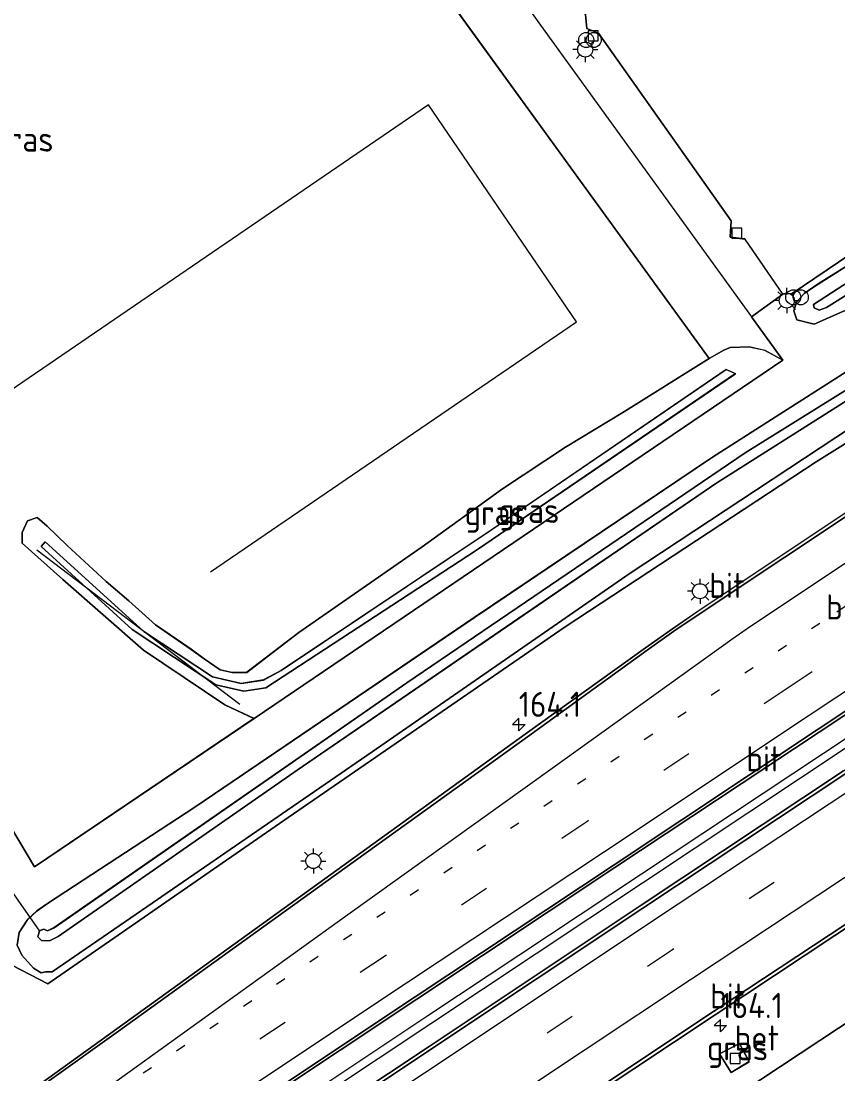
# Model space of a CAD drawing. Extents: x 253736 to 255979, y 477184 to 479215.
# Drawn here: x 254953.8 to 255035.2, y 478113.7 to 478218.6 of the extents above; entities that cross this region are included whole.
import ezdxf
from ezdxf.enums import TextEntityAlignment as Align

# ---------------------------------------------------------------- set-up
doc = ezdxf.new("R2010")
doc.units = 0
doc.linetypes.add('13strp', pattern=[4, 1, -3])
doc.linetypes.add('39strp', pattern=[12, 3, -9])
for name, color, linetype, lineweight in [('af-bs-rasterhekwerk', 8, 'hekwerk', 18), ('as-bs-kilometr', 8, 'Continuous', 18), ('bp-b5-bomenstruiken', 8, 'Continuous', 18), ('bp-b5-grasland', 8, 'Continuous', 18), ('bp-bs-bomenrij', 8, 'laanbep', 18), ('gr-bs-geleiderail', 8, 'geleiderail', 18), ('gw-bs-insteekwatergang', 8, 'Continuous', 18), ('gw-bs-kruinlijn', 8, 'Continuous', 18), ('gw-bs-teenlijn', 8, 'Continuous', 18), ('mk-bs-13streep 0.45', 8, '13strp', 18), ('mk-bs-39streep 0.15', 8, '39strp', 18), ('mk-bs-streep 0.15', 8, 'Continuous', 18), ('og-b5-water', 8, 'Continuous', 18), ('og-bs-hoogtelijn', 8, 'Continuous', 18), ('og-bs-inrichtingselement', 8, 'Continuous', 18), ('og-bs-terreinafscheiding', 8, 'Continuous', 18), ('vh-b5-verh_soort', 8, 'Continuous', 18), ('wh-bs-duiker', 8, 'duiker', 18), ('wh-bs-kolk', 8, 'Continuous', 18), ('wh-bs-waterlijn', 8, 'Continuous', 18), ('wm-bs-lichtmast', 8, 'Continuous', 18)]:
    doc.layers.add(name, color=color, linetype=linetype, lineweight=lineweight)
doc.styles.add('rtw_iso', font='isocp.shx')
doc.linetypes.add('duiker', pattern='A,0,-2,[15,RTW.shx,S=1,R=0,X=0,Y=0],-2', length=4)
doc.linetypes.add('geleiderail', pattern='A,2,-1,[175,RTW.shx,S=0.5,R=0,X=0,Y=0],-1', length=4)
doc.linetypes.add('hekwerk', pattern='A,7,-1.5,[1,RTW.shx,S=0.75,R=0,X=0,Y=0],-1.5', length=10)
doc.linetypes.add('laanbep', pattern='A,20,-1,[4,RTW.shx,S=0.75,R=0,X=0,Y=0],-1', length=22)

# ---------------------------------------------------------------- blocks, each defined once
blk = doc.blocks.new('kolk')
blk.add_lwpolyline([(-0.5, -0.5), (0.5, -0.5), (0.5, 0.5), (-0.5, 0.5)], close=True)
blk = doc.blocks.new('RW1 Buren totaal_ACAD_1_FMEBLOCK100')
at = {"layer": 'bp-b5-grasland'}
for points in [[(-36.8, -28.38, 24.47), (-50.16, -35.78, 24.44), (-55.5, -38.8, 24.42), (-56.92, -38.78, 24.41), (-57.83, -38.15, 24.35), (-58.58, -36.79, 24.24), (-58.42, -35.26, 24.19), (-57.69, -33.9, 24.12), (-46.08, -25.9, 24.2), (-34.17, -18.29, 24.15), (-23.5, -11.05, 24.2), (-17.64, -7.27, 24.28), (-16.54, -6.83, 24.28), (-14.12, -6.93, 24.22), (-6.57, -1.96, 24.23), (-4.51, 1.23, 24.23), (7.27, 9.01, 24.14), (24.16, 20.18, 24.09), (35.28, 27.55, 24.16), (47.45, 36.13, 24.31), (53.14, 38.8, 24.18), (56.86, 37.99, 24.27), (58.58, 34.96, 24.38), (58.02, 30.16, 24.36), (56.64, 25.84, 24.45), (53.75, 21.79, 24.43), (49.54, 19.06, 24.45), (37.29, 12.35, 24.42), (26.78, 6.3, 24.49), (19.42, 2.79, 24.48), (6.36, -4.23, 24.5), (-8.06, -12.33, 24.47), (-22.68, -20.45, 24.48)], [(13.42, 1.8, 23.81), (13.24, 2.14, 23.61), (24.53, 8.29, 23.59), (44.5, 18.92, 23.61), (50.68, 23.2, 23.59), (53.65, 26.76, 23.65), (55.38, 25.89, 24.21), (56.15, 27.43, 24.2), (54.32, 28.4, 23.61), (55.79, 32.01, 23.53), (56.11, 35.14, 23.5), (55.4, 36.17, 23.49), (53.16, 36.47, 23.52), (50.15, 35.4, 23.5), (42.86, 30.4, 23.46), (31.38, 22.88, 23.55), (11.49, 9.38, 23.53), (9.94, 8.35, 23.54), (9.73, 8.76, 23.76), (6.85, 7.14, 23.7), (7.19, 6.52, 23.55), (-2.69, -0.04, 23.59), (-4.2, -1.79, 23.6), (-5.49, -3.7, 23.57), (-9.36, -6.18, 23.62), (-13.01, -8.48, 23.55), (-15.02, -8.89, 23.56), (-17.55, -9.58, 23.55), (-30.61, -18.23, 23.58), (-42.73, -25.63, 23.61), (-42.85, -25.41, 23.83), (-45.5, -26.86, 23.77), (-45.31, -27.2, 23.61), (-45.43, -27.27, 23.61), (-56.71, -34.87, 23.63), (-57.11, -35.52, 23.67), (-56.54, -36.64, 23.7), (-55.39, -36.61, 23.69), (-43.76, -30.04, 23.67), (-43.63, -30.27, 23.77), (-41.01, -28.84, 23.84), (-41.16, -28.57, 23.67), (-38.96, -27.33, 23.66), (-20.48, -16.69, 23.65), (-0.1, -5.13, 23.65), (10.42, 0.61, 23.62), (10.64, 0.2, 23.76)]]:
    blk.add_polyline3d(points, close=True, dxfattribs=at)
blk = doc.blocks.new('dtbattr-r')
at = {"style": 'rtw_iso'}
blk.add_attdef('TAG', text='', height=2.5, dxfattribs=at).set_placement((0, 0), align=Align.MIDDLE_CENTER)
blk = doc.blocks.new('RW1 Buren totaal_ACAD_1_FMEBLOCK113')
at = {"layer": 'bp-b5-grasland'}
for points in [[(37.91, 17.18, 23.73), (-14.8, -18.51, 23.64), (-17.72, -17.15, 23.62), (-25.8, -11.69, 23.55), (-33.86, -4.67, 23.55), (-37.9, -1.05, 23.52), (-37.91, 0.02, 23.52), (-37.39, 1.17, 23.53), (-36.41, 1.5, 23.48), (-35.41, 0.64, 23.45), (-33.43, -1.27, 23.45), (-29.55, -4.86, 23.4), (-27.29, -6.79, 23.4), (-24.62, -9.19, 23.37), (-21.07, -11.62, 23.37), (-19.76, -12.55, 23.34), (-18.18, -13.65, 23.27), (-16.96, -13.93, 23.27), (-15.5, -13.91, 23.25), (-10.34, -9.95, 23), (1.96, -1.4, 22.97), (9.98, 4.36, 22.93), (16.24, 8.51, 23), (21.96, 11.98, 23.22), (30.57, 17.36, 23.49), (32.03, 18.19, 23.54), (32.64, 18.45, 23.69), (34.55, 18.51, 23.67), (36.11, 18.17, 23.59)], [(33.19, 15.84, 24.5), (32.26, 16.24, 24.48), (8.82, 0.26, 24.52), (-12.1, -13.72, 24.42), (-13.86, -14.67, 24.39), (-16.07, -15.01, 24.35), (-18.95, -14.35, 24.28), (-25.78, -9.83, 24.26), (-35.61, -0.9, 24.29), (-36.03, -1.39, 24.29), (-26.95, -9.63, 24.36), (-18.6, -15.16, 24.44), (-15.8, -15.79, 24.47), (-13.61, -15.45, 24.49), (7.38, -1.75, 24.5)]]:
    blk.add_polyline3d(points, close=True, dxfattribs=at)
blk = doc.blocks.new('RW1 Buren totaal_ACAD_1_FMEBLOCK121')
at = {"layer": 'bp-b5-grasland'}
for points in [[(17.04, 4.13, 24.23), (-4.31, -10.01, 24.21)], [(-23.48, -13.29, 24.37), (0.84, 2.87, 24.41), (15.7, 12.73, 24.4)]]:
    blk.add_polyline3d(points, dxfattribs=at)
blk.add_polyline3d([(1.27, -1.04, 24.03), (2.43, -2.9, 24.04), (4.2, -1.81, 24.04), (3.25, 0.01, 24.01)], close=True, dxfattribs=at)
blk = doc.blocks.new('RW1 Buren totaal_ACAD_1_FMEBLOCK143')
at = {"layer": 'bp-b5-grasland'}
for points in [[(47.02, 30.87, 24.29), (47.33, 30.7, 24.21), (47.59, 29.9, 24.15), (47.1, 28.63, 24.11), (41.45, 23.89, 24.06), (8.52, 2.24, 24.17), (-11.05, -11.03, 23.58), (-28.23, -22.09, 23.51), (-35.49, -27.02, 23.55), (-41.27, -29.38, 23.68), (-45.55, -31.28, 23.71), (-47.29, -30.84, 23.81), (-47.59, -29.95, 23.86), (-47.32, -29.08, 23.88), (-46.55, -28.22, 23.92), (-45.16, -27.28, 23.95), (-42.31, -25.51, 23.95), (-39.74, -24.02, 24.09), (-13.73, -6.71, 24.08), (11.13, 9.6, 24.12), (37.27, 26.6, 24.37), (41.24, 29.61, 24.38), (44.25, 31.28, 24.38)], [(-45.6, -29.31, 24.85), (-45.54, -29.66, 24.81), (-45.06, -29.87, 24.8), (-44.32, -29.61, 24.83), (-29.38, -20.25, 25.02), (9.39, 4.99, 25.21), (43.03, 26.94, 25.3), (44.38, 28, 25.39), (44.62, 28.95, 25.38), (44.19, 29.19, 25.39), (10.96, 7.26, 25.17), (-19.67, -12.51, 25.13)]]:
    blk.add_polyline3d(points, close=True, dxfattribs=at)
blk = doc.blocks.new('RW1 Buren totaal_ACAD_1_FMEBLOCK153')
at = {"layer": 'bp-b5-grasland'}
blk.add_polyline3d([(-19.68, -17.61, 24.76), (-39.85, -30.99, 24.74), (-60.97, -45.07, 24.71), (-81.34, -58.58, 24.69), (-101.17, -71.82, 24.67), (-122.66, -86.05, 24.65), (-143.34, -99.78, 24.63), (-163.6, -113.26, 24.57), (-166.26, -115.03, 24.57), (-167.15, -113.48, 25.23), (-167.59, -112.88, 25.25), (-168.87, -111.21, 24.54), (-167.2, -110.1, 24.55), (-142.91, -94, 24.6), (-120.5, -79.05, 24.6), (-103.95, -68.13, 24.63), (-85.24, -55.65, 24.67), (-62.2, -40.35, 24.68), (-42.47, -27.25, 24.7), (-22.09, -13.75, 24.72), (0.32, 1.1, 24.75)], dxfattribs=at)
blk = doc.blocks.new('RW1 Buren totaal_ACAD_1_FMEBLOCK154')
at = {"layer": 'bp-b5-bomenstruiken'}
for points in [[(67.65, -40.63, 23.85), (64.53, -42.87, 23.67), (67.66, -47.19, 23.73), (65.86, -46.21, 23.59), (64.3, -45.86, 23.67), (62.39, -45.92, 23.69), (61.78, -46.18, 23.54), (60.32, -47.01, 23.49), (45.28, -26.34, 23.6), (26.74, -0.75, 23.59), (6.11, 28.78, 23.56), (-1.08, 39.26, 23.39), (-9.19, 40.3, 23.39), (-15.49, 27.47, 23.49), (-21.31, 12.59, 23.43), (-34, -10.29, 23.15), (-36.88, -13.5, 23.19), (-37.83, -14.02, 23.21), (-60.49, -23.21, 23.4), (-63.39, -23.22, 23.32), (-65.61, -21.71, 23.32), (-66.49, -19.06, 23.35), (-67.09, -16.85, 23.46), (-67.66, -15.55, 23.47), (-40.03, 16.58, 23.69), (-46.74, 26.58, 23.74), (-38.01, 31.05, 23.68), (-38.58, 29.4, 23.8), (-38.55, 28.13, 23.83), (-37.53, 26.84, 23.89), (-35.21, 26.67, 23.91), (-34.02, 27.14, 23.93), (-32.63, 28.18, 24.01), (-26.02, 33.02, 23.94), (-18.6, 37.93, 23.83), (-12.95, 41.39, 23.69), (-9.84, 42.53, 23.69), (-5.95, 42.52, 23.69), (2.26, 41.89, 23.7), (4.77, 42.98, 23.69), (5.73, 44.09, 23.68), (6.06, 45.19, 23.68), (5.74, 46.19, 23.69), (5.55, 47.19, 23.67), (18.77, 28.59, 23.57), (18.93, 26.94, 23.57), (20.33, 26.33, 23.57), (33.57, 7.48, 23.67), (33.48, 6.08, 23.68), (34.9, 5.64, 23.68), (47.98, -12.74, 23.84), (48.11, -14.15, 23.84), (49.27, -14.6, 23.84), (62.5, -33.31, 23.83), (62.41, -34.93, 23.82), (63.88, -35.12, 23.82)], [(-34.32, 5.08, 23.34), (-38.54, 2.42, 23.34), (-35.53, -2.11, 23.34), (-31.33, 0.55, 23.34)]]:
    blk.add_polyline3d(points, close=True, dxfattribs=at)
blk = doc.blocks.new('RW1 Buren totaal_ACAD_1_FMEBLOCK163')
at = {"layer": 'bp-b5-grasland'}
for points in [[(-4.6, -38.48, 24.02), (-33, -57.19, 24.02), (-58.74, -75.01, 24), (-82.77, -91.53, 23.99), (-90.63, -96.91, 24), (-91.27, -96.91, 24), (-91.72, -97, 24), (-92.48, -96.54, 24.02), (-93.66, -95.26, 24.08), (-94.1, -94.26, 24.06), (-93.9, -92.98, 24.04), (-93.1, -91.75, 23.97), (-92.13, -90.84, 23.88), (-91, -90.03, 23.85), (-76.41, -80.51, 23.6), (-48.54, -61.62, 23.43), (-24.8, -45.64, 23.49), (0.28, -29.65, 23.53)], [(-8.37, -37.01, 22.21), (-21.54, -45.23, 22.18), (-55.26, -68.14, 22.16), (-90.43, -92.51, 22.16), (-91.1, -92.82, 22.16), (-91.45, -92.66, 22.16), (-91.9, -92.82, 22.15), (-92.04, -93.41, 22.15), (-91.69, -93.78, 22.15), (-90.9, -93.83, 22.15), (-90.03, -93.38, 22.15), (-66.19, -76.82, 22.15), (-45.35, -62.54, 22.15), (-24.48, -48.27, 22.15), (-1.17, -33.53, 22.15)]]:
    blk.add_polyline3d(points, dxfattribs=at)
blk = doc.blocks.new('RW1 Buren totaal_ACAD_1_FMEBLOCK164')
at = {"layer": 'bp-b5-grasland'}
for points in [[(-122.99, -19.43, 23.4), (-119.82, -23.67, 23.34), (-118.29, -25.68, 23.27), (-114.84, -29.42, 23.26), (-109.55, -34.78, 23.32), (-105.37, -38.27, 23.35), (-99.64, -41.55, 23.33), (-92.66, -45.22, 23.29), (-78.19, -52.57, 23.38), (-69.74, -57.05, 23.56), (-64.96, -60, 23.6), (-61.06, -63.85, 23.73), (-57.35, -67.86, 23.82), (-54.54, -71.34, 23.83), (-51.57, -74.9, 23.91), (-48.97, -78.47, 23.97), (-44.15, -86.49, 24.06), (-22.27, -71.73, 23.64), (30.44, -36.04, 23.73), (27.31, -31.71, 23.67), (30.43, -29.47, 23.85), (31.38, -29.38, 23.86), (50.88, -16.22, 23.87)], [(36.79, -26.68, 23.95), (33.95, -28.44, 23.95), (32.56, -29.39, 23.92), (31.79, -30.25, 23.88), (31.52, -31.12, 23.86), (31.82, -32, 23.81), (33.56, -32.45, 23.71), (37.84, -30.55, 23.68)], [(56.21, -32.12, 24.15), (33.76, -46.17, 24.16), (8.75, -62.59, 24.02), (-18.86, -81.58, 24.06), (-42.81, -98.15, 24.18), (-49.06, -94.95, 24.19), (-49.5, -94.83, 24.18), (-58.59, -89.17, 23.96), (-58.51, -87.71, 23.96), (-59.48, -84.45, 23.97), (-61.79, -79.95, 23.97), (-64.51, -75.69, 23.99), (-67.71, -71.73, 23.98), (-71.1, -68.7, 23.93), (-75, -66.27, 23.89), (-76.03, -65.63, 23.86), (-83.4, -60.65, 23.82), (-94.7, -55.17, 23.73), (-102.48, -50.84, 23.69), (-108.29, -47.2, 23.58), (-111.93, -44.63, 23.56), (-117.46, -40.63, 23.38), (-121.49, -36.12, 23.37), (-123.39, -36.77, 23.58)], [(48.52, -29.7, 23.53), (23.43, -45.68, 23.49), (-0.31, -61.66, 23.43), (-28.18, -80.56, 23.6), (-42.77, -90.08, 23.85), (-43.9, -90.88, 23.88), (-44.87, -91.8, 23.97), (-45.67, -93.03, 24.04), (-45.87, -94.31, 24.06), (-45.42, -95.3, 24.08), (-44.24, -96.59, 24.02), (-43.49, -97.05, 24), (-43.04, -96.95, 24), (-42.4, -96.96, 24), (-34.54, -91.58, 23.99), (-10.51, -75.06, 24), (15.23, -57.23, 24.02), (43.63, -38.53, 24.02)]]:
    blk.add_polyline3d(points, dxfattribs=at)
blk = doc.blocks.new('RW1 Buren totaal_ACAD_1_FMEBLOCK187')
at = {"layer": 'bp-b5-grasland'}
for points in [[(19.08, -51.37, 24.37), (-5.29, -67.61, 24.32), (-8.15, -69.57, 24.32), (-10.85, -71.47, 24.31), (-22.83, -80.08, 24.33), (-42.81, -94.5, 24.36), (-63.53, -109.42, 24.37), (-77.97, -119.77, 24.37)], [(-116.49, -128.55, 24.13), (-80.81, -103.9, 24.09), (-77.09, -101.62, 24.18), (-76.65, -101.74, 24.19), (-70.4, -104.94, 24.18), (-46.45, -88.36, 24.06), (-18.84, -69.38, 24.02), (6.16, -52.95, 24.16), (28.62, -38.91, 24.15)]]:
    blk.add_polyline3d(points, dxfattribs=at)
blk = doc.blocks.new('prullenbak')
for centre in [(-0.375, 0), (0.375, 0)]:
    blk.add_circle(centre, 0.75)
blk = doc.blocks.new('lantaarnpaal')
for p, q in [((0, 0.75), (0, 1.25)), ((-0.75, 0), (-1.25, 0)), ((-0.88, 0.88), (-0.53, 0.53)), ((0.53, 0.53), (0.88, 0.88)), ((0.75, 0), (1.25, 0)), ((-0.53, -0.53), (-0.88, -0.88)), ((0, -0.75), (0, -1.25)), ((0.53, -0.53), (0.88, -0.88))]:
    blk.add_line(p, q)
blk.add_circle((0, 0), 0.75)
blk = doc.blocks.new('hecto')
for p, q in [((0, 0.625), (-0.625, 0)), ((0, -0.625), (0, 0.625)), ((-0.625, 0), (0.625, 0)), ((0.625, 0), (0, -0.625))]:
    blk.add_line(p, q)
blk = doc.blocks.new('dtbattr')
at = {"style": 'rtw_iso'}
blk.add_attdef('TAG', (0.59, 0.87), '', height=2.5, dxfattribs=at)
blk = doc.blocks.new('Deel_d28hz')
at = {"layer": 'af-bs-rasterhekwerk'}
for points in [[(254950.206, 478125.858, 24.193), (254956.451, 478122.659, 24.178), (254980.403, 478139.231, 24.064), (255008.017, 478158.218, 24.022), (255033.018, 478174.641, 24.163), (255055.477, 478188.681, 24.154), (255085.249, 478207.954, 24.238), (255140.903, 478244.268, 24.376), (255142.363, 478246.976, 24.424), (255141.908, 478252.974, 24.712), (255128.593, 478270.682, 24.919), (255123.934, 478276.183, 24.913), (255096.096, 478308.116, 24.838), (255089.75, 478317.925, 24.895), (255086.247, 478318.953, 24.886), (255081.714, 478315.117, 24.511), (255078.569, 478314.619, 24.457), (255062.466, 478331.506, 24.367), (255058.675, 478336.024, 24.433), (255045.958, 478352.932, 24.436), (255029.876, 478374.598, 24.535), (255032.83, 478376.709, 24.613), (255023.719, 478388.803, 24.763)], [(254973.177, 478263.705, 23.812), (254984.372, 478247.857, 24.004), (255005.548, 478218.13, 24.034), (255026.571, 478189.096, 23.671), (255029.702, 478184.771, 23.725)], [(254976.293, 478153.681, 23.251), (254981.457, 478157.637, 23.005), (254993.756, 478166.193, 22.969), (255001.774, 478171.954, 22.93), (255008.038, 478176.101, 23.002), (255013.75, 478179.565, 23.221), (255022.368, 478184.952, 23.494), (255007.327, 478205.626, 23.599)], [(254941.916, 478152.943, 23.821), (254944.725, 478149.467, 23.83), (254947.691, 478145.907, 23.905), (254950.291, 478142.334, 23.974), (254955.117, 478134.321, 24.055), (254976.991, 478149.081, 23.638), (255029.702, 478184.771, 23.725)]]:
    blk.add_polyline3d(points, dxfattribs=at)
at = {"layer": 'bp-b5-grasland'}
blk.add_polyline3d([(254988.787, 478231.211, 23.587), (255007.327, 478205.626, 23.599), (255022.368, 478184.952, 23.494), (255013.75, 478179.565, 23.221), (255008.038, 478176.101, 23.002), (255001.774, 478171.954, 22.93), (254993.756, 478166.193, 22.969), (254981.457, 478157.637, 23.005), (254976.293, 478153.681, 23.251), (254974.832, 478153.658, 23.266), (254973.617, 478153.941, 23.269), (254972.03, 478155.041, 23.338), (254970.726, 478155.974, 23.374), (254967.175, 478158.399, 23.374), (254964.505, 478160.801, 23.404), (254962.245, 478162.726, 23.404), (254958.368, 478166.317, 23.452), (254956.384, 478168.232, 23.449), (254955.384, 478169.092, 23.476), (254954.406, 478168.758, 23.533), (254953.886, 478167.614, 23.524), (254953.893, 478166.536, 23.524), (254957.936, 478162.918, 23.548), (254965.989, 478155.896, 23.554), (254974.07, 478150.44, 23.617), (254976.991, 478149.081, 23.638), (254955.117, 478134.321, 24.055), (254950.291, 478142.334, 23.974)], dxfattribs=at)
for points in [[(255032.771, 478190.332, 24.853), (255058.705, 478207.13, 25.129), (255089.334, 478226.901, 25.168), (255122.564, 478248.827, 25.39), (255122.987, 478248.587, 25.384), (255122.749, 478247.643, 25.393), (255121.405, 478246.58, 25.3), (255087.763, 478224.627, 25.213), (255048.988, 478199.391, 25.018), (255034.048, 478190.032, 24.835), (255033.307, 478189.77, 24.802), (255032.837, 478189.983, 24.808)], [(255024.985, 478183.432, 24.502), (254999.172, 478165.842, 24.502), (254978.185, 478152.143, 24.493), (254975.995, 478151.802, 24.469), (254973.19, 478152.428, 24.436), (254964.849, 478157.961, 24.364), (254955.768, 478166.199, 24.289), (254956.188, 478166.685, 24.292), (254966.016, 478157.759, 24.265), (254972.847, 478153.241, 24.283), (254975.724, 478152.578, 24.346), (254977.935, 478152.915, 24.394), (254979.692, 478153.87, 24.421), (255000.613, 478167.845, 24.52), (255024.055, 478183.832, 24.484)]]:
    blk.add_polyline3d(points, close=True, dxfattribs=at)
at = {"layer": 'bp-bs-bomenrij'}
blk.add_polyline3d([(254975.587, 478150.47, 24.04), (254955.352, 478165.86, 24.073)], dxfattribs=at)
at = {"layer": 'gr-bs-geleiderail'}
for points in [[(254888.275, 478047.997, 25.234), (254935.328, 478079.297, 25.375), (254984.13, 478111.71, 25.456), (255036.715, 478146.672, 25.501), (255089.688, 478181.695, 25.57), (255099.031, 478187.796, 25.585), (255119.681, 478201.284, 25.603), (255139.001, 478214.098, 25.636), (255146.576, 478219.171, 25.639), (255168.412, 478234.722, 25.633), (255193.618, 478252.791, 25.636), (255196.659, 478255.099, 25.672), (255203.806, 478261.204, 25.642), (255211.552, 478267.917, 25.69), (255213.228, 478269.389, 25.696)], [(255189.73, 478254.275, 25.687), (255168.87, 478239.295, 25.606), (255166.928, 478237.872, 25.609), (255165.502, 478236.716, 25.624), (255163.462, 478234.975, 25.6), (255147.611, 478221.359, 25.606), (255145.153, 478219.373, 25.609), (255142.787, 478217.576, 25.6), (255140.043, 478215.661, 25.597), (255086.635, 478180.625, 25.567), (255065.494, 478166.654, 25.546), (255039.868, 478149.662, 25.474), (254994.323, 478119.448, 25.471), (254944.356, 478086.205, 25.42), (254887.84, 478048.598, 25.252)]]:
    blk.add_polyline3d(points, dxfattribs=at)
at = {"layer": 'gw-bs-insteekwatergang'}
for points in [[(254956.863, 478123.847, 24.004), (254964.726, 478129.223, 23.992), (254988.757, 478145.75, 23.998), (255014.496, 478163.573, 24.019), (255042.891, 478182.276, 24.016), (255074.648, 478202.434, 24.103), (255106.317, 478222.954, 24.229), (255131.505, 478239.32, 24.229), (255139.138, 478243.739, 24.34), (255140.503, 478245.315, 24.352), (255141.305, 478246.897, 24.361), (255141.595, 478248.608, 24.358), (255141.562, 478250.355, 24.361), (255141.038, 478252.651, 24.448), (255138.718, 478256.49, 24.622), (255134.806, 478261.471, 24.796), (255123.856, 478275.306, 25.018), (255100.49, 478302.188, 24.859)], [(255047.78, 478191.109, 23.527), (255022.692, 478175.122, 23.485), (254998.951, 478159.142, 23.434), (254971.081, 478140.246, 23.596), (254956.493, 478130.728, 23.851), (254955.362, 478129.922, 23.878), (254954.396, 478129.011, 23.974), (254953.598, 478127.775, 24.037), (254953.396, 478126.499, 24.064), (254953.838, 478125.503, 24.082), (254955.019, 478124.218, 24.016), (254955.778, 478123.755, 24.001), (254956.224, 478123.852, 24.001), (254956.863, 478123.847, 24.004)]]:
    blk.add_polyline3d(points, dxfattribs=at)
at = {"layer": 'gw-bs-kruinlijn'}
for points in [[(255032.771, 478190.332, 24.853), (255058.705, 478207.13, 25.129), (255089.334, 478226.901, 25.168), (255122.564, 478248.827, 25.39), (255122.987, 478248.587, 25.384), (255122.749, 478247.643, 25.393), (255121.405, 478246.58, 25.3), (255087.763, 478224.627, 25.213), (255048.988, 478199.391, 25.018), (255034.048, 478190.032, 24.835), (255033.307, 478189.77, 24.802), (255032.837, 478189.983, 24.808), (255032.771, 478190.332, 24.853)], [(255024.985, 478183.432, 24.502), (254999.172, 478165.842, 24.502), (254978.185, 478152.143, 24.493), (254975.995, 478151.802, 24.469), (254973.19, 478152.428, 24.436), (254964.849, 478157.961, 24.364), (254955.768, 478166.199, 24.289), (254956.188, 478166.685, 24.292), (254966.016, 478157.759, 24.265), (254972.847, 478153.241, 24.283), (254975.724, 478152.578, 24.346), (254977.935, 478152.915, 24.394), (254979.692, 478153.87, 24.421), (255000.613, 478167.845, 24.52), (255024.055, 478183.832, 24.484), (255024.985, 478183.432, 24.502)]]:
    blk.add_polyline3d(points, dxfattribs=at)
at = {"layer": 'gw-bs-teenlijn'}
for points in [[(255036.057, 478194.129, 23.95), (255033.213, 478192.363, 23.947), (255031.826, 478191.419, 23.92), (255031.052, 478190.558, 23.878), (255030.782, 478189.689, 23.857), (255031.084, 478188.802, 23.806), (255032.825, 478188.361, 23.707), (255037.104, 478190.261, 23.677), (255042.878, 478192.621, 23.551), (255050.14, 478197.551, 23.515), (255067.324, 478208.61, 23.578), (255086.891, 478221.878, 24.169), (255119.821, 478243.53, 24.058), (255125.476, 478248.268, 24.115), (255125.962, 478249.541, 24.145), (255125.702, 478250.341, 24.214), (255125.391, 478250.51, 24.289)], [(254976.991, 478149.081, 23.638), (254974.07, 478150.44, 23.617), (254965.989, 478155.896, 23.554), (254957.936, 478162.918, 23.548), (254953.893, 478166.536, 23.524), (254953.886, 478167.614, 23.524), (254954.406, 478168.758, 23.533), (254955.384, 478169.092, 23.476), (254956.384, 478168.232, 23.449), (254958.368, 478166.317, 23.452), (254962.245, 478162.726, 23.404), (254964.505, 478160.801, 23.404), (254967.175, 478158.399, 23.374), (254970.726, 478155.974, 23.374), (254972.03, 478155.041, 23.338), (254973.617, 478153.941, 23.269), (254974.832, 478153.658, 23.266), (254976.293, 478153.681, 23.251)]]:
    blk.add_polyline3d(points, dxfattribs=at)
at = {"layer": 'mk-bs-13streep 0.45'}
blk.add_polyline3d([(255184.276, 478260.825, 24.803), (255159.55, 478243.248, 24.766), (255139.797, 478229.605, 24.77), (255123.253, 478218.399, 24.76), (255103.304, 478205.046, 24.716), (255083.362, 478191.75, 24.707), (255065.914, 478180.142, 24.674), (255049.248, 478169.093, 24.652), (255033.402, 478158.555, 24.629), (255013.39, 478145.301, 24.61), (254993.389, 478132.014, 24.595), (254976.767, 478120.942, 24.569), (254956.009, 478107.131, 24.548)], dxfattribs=at)
at = {"layer": 'mk-bs-39streep 0.15'}
for points in [[(255226.958, 478271.138, 25.019), (255223.306, 478268.451, 25.01), (255198.516, 478250.276, 24.912), (255177.9, 478235.288, 24.846), (255158.307, 478221.1, 24.864), (255140.11, 478208.093, 24.835), (255119.662, 478193.675, 24.805), (255100.661, 478180.703, 24.782), (255079.172, 478166.186, 24.753), (255060.93, 478154.106, 24.732), (255038.855, 478139.38, 24.689), (255018.695, 478126.038, 24.67), (254997.503, 478111.938, 24.651), (254977.306, 478098.547, 24.628), (254957.352, 478085.319, 24.61), (254935.845, 478071.061, 24.58), (254915.165, 478057.282, 24.532), (254894.834, 478043.753, 24.492), (254892.201, 478041.997, 24.488)], [(255186.689, 478258.106, 24.879), (255166.202, 478243.526, 24.804), (255150.144, 478232.271, 24.835), (255132.672, 478220.397, 24.81), (255113.308, 478207.386, 24.773), (255092.597, 478193.55, 24.74), (255073.1, 478180.586, 24.724), (255052.608, 478166.992, 24.688), (255030.329, 478152.206, 24.648), (255010.167, 478138.804, 24.644), (254990.085, 478125.445, 24.622), (254967.229, 478110.267, 24.594), (254948.36, 478097.705, 24.57), (254932.29, 478087.062, 24.539), (254909.632, 478071.999, 24.522), (254885.16, 478055.676, 24.49), (254883.58, 478054.626, 24.487)]]:
    blk.add_polyline3d(points, dxfattribs=at)
at = {"layer": 'mk-bs-streep 0.15'}
for points in [[(255224.761, 478273.828, 25.1), (255221.085, 478271.117, 25.087), (255196.306, 478252.972, 24.989), (255175.815, 478238.102, 24.917), (255156.271, 478223.899, 24.942), (255138.047, 478210.911, 24.927), (255117.592, 478196.483, 24.904), (255098.571, 478183.49, 24.884), (255077.161, 478169.041, 24.835), (255059.004, 478156.986, 24.809), (255036.874, 478142.255, 24.764), (255016.723, 478128.899, 24.752), (254995.537, 478114.784, 24.732), (254975.242, 478101.385, 24.711), (254955.33, 478088.115, 24.686), (254933.831, 478073.872, 24.654), (254913.196, 478060.129, 24.626), (254892.903, 478046.623, 24.578), (254890.251, 478044.853, 24.572)], [(254894.152, 478039.139, 24.409), (254896.752, 478040.874, 24.414), (254917.083, 478054.403, 24.454), (254937.76, 478068.18, 24.502), (254959.264, 478082.435, 24.532), (254979.218, 478095.663, 24.55), (254999.417, 478109.056, 24.573), (255020.608, 478123.155, 24.592), (255040.77, 478136.498, 24.611), (255062.845, 478151.225, 24.654), (255081.096, 478163.31, 24.675), (255102.605, 478177.841, 24.704), (255121.634, 478190.832, 24.727), (255142.113, 478205.272, 24.757), (255160.328, 478218.292, 24.786), (255179.932, 478232.488, 24.768), (255200.556, 478247.482, 24.834), (255225.354, 478265.662, 24.932), (255229.151, 478268.455, 24.941)], [(255181.901, 478263.502, 24.731), (255161.392, 478248.914, 24.659), (255137.295, 478232.204, 24.685), (255118.162, 478219.275, 24.651), (255088.634, 478199.613, 24.609), (255066.814, 478185.019, 24.586), (255048.343, 478172.804, 24.53), (255027.272, 478158.773, 24.508), (255026.146, 478158.013, 24.521), (255024.613, 478156.955, 24.509), (255006.705, 478144.105, 24.526), (254986.328, 478129.518, 24.54), (254965.243, 478114.337, 24.546), (254944.373, 478099.342, 24.541), (254943.141, 478098.456, 24.543), (254941.881, 478097.63, 24.528), (254924.43, 478086.06, 24.494), (254906.753, 478074.33, 24.461), (254884.873, 478059.746, 24.439), (254881.581, 478057.554, 24.435)], [(255188.981, 478255.523, 24.953), (255168.51, 478240.905, 24.882), (255152.228, 478229.527, 24.92), (255134.648, 478217.563, 24.892), (255115.293, 478204.564, 24.843), (255094.584, 478190.72, 24.812), (255075.051, 478177.742, 24.784), (255054.575, 478164.137, 24.762), (255032.322, 478149.38, 24.74), (255011.935, 478135.811, 24.718), (254992.199, 478122.706, 24.702), (254969.016, 478107.275, 24.672), (254950.459, 478094.956, 24.659), (254934.047, 478084.029, 24.636), (254911.501, 478069.102, 24.598), (254887.35, 478052.993, 24.567), (254885.524, 478051.778, 24.563)]]:
    blk.add_polyline3d(points, dxfattribs=at)
at = {"layer": 'og-b5-water'}
blk.add_polyline3d([(255046.323, 478187.225, 22.15), (255023.014, 478172.488, 22.15), (255002.141, 478158.216, 22.15), (254981.303, 478143.942, 22.15), (254957.465, 478127.378, 22.153), (254956.596, 478126.923, 22.153), (254955.807, 478126.974, 22.153), (254955.457, 478127.346, 22.153), (254955.597, 478127.937, 22.153), (254956.041, 478128.098, 22.156), (254956.399, 478127.936, 22.156), (254957.068, 478128.244, 22.162), (254992.235, 478152.622, 22.162), (255025.958, 478175.528, 22.18), (255039.123, 478183.746, 22.207)], dxfattribs=at)
at = {"layer": 'og-bs-hoogtelijn'}
blk.add_polyline3d([(254972.655, 478163.687, 23.2), (255009.12, 478188.601, 23.23), (254994.378, 478210.193, 23.422), (254935.002, 478169.656, 23.506), (254899.874, 478190.709, 23.29), (254945.19, 478221.647, 23.167), (254971.193, 478239.4, 23.323), (254959.589, 478256.397, 23.311), (254949.183, 478249.292, 23.275)], dxfattribs=at)
at = {"layer": 'og-bs-terreinafscheiding'}
for points in [[(255050.145, 478204.586, 23.869), (255030.643, 478191.43, 23.857), (255029.691, 478191.335, 23.851), (255025.922, 478196.846, 23.821), (255024.459, 478197.035, 23.824), (255024.548, 478198.647, 23.827), (255011.314, 478217.363, 23.845), (255010.159, 478217.807, 23.842), (255010.023, 478219.218, 23.836), (254996.944, 478237.604, 23.683), (254995.523, 478238.046, 23.683), (254995.614, 478239.438, 23.671), (254982.378, 478258.289, 23.569), (254980.972, 478258.898, 23.569), (254980.82, 478260.552, 23.569), (254967.599, 478279.152, 23.671), (254951.737, 478280.203, 23.614), (254924.035, 478263.007, 23.677), (254910.028, 478286.191, 23.71), (254908.916, 478286.627, 23.71), (254909.102, 478287.878, 23.713), (254899.46, 478303.857, 23.824)], [(254889.358, 478046.162, 24.602), (254892.042, 478047.956, 24.607), (254912.269, 478061.408, 24.656), (254932.942, 478075.157, 24.677), (254954.429, 478089.346, 24.709), (254974.313, 478102.598, 24.731), (254994.672, 478116.16, 24.756), (255015.754, 478130.202, 24.787), (255035.967, 478143.593, 24.794), (255058.063, 478158.242, 24.83), (255076.327, 478170.33, 24.865), (255097.595, 478184.651, 24.907), (255116.682, 478197.617, 24.927), (255137.352, 478211.81, 24.951), (255155.684, 478224.707, 24.97), (255175.226, 478238.738, 24.925), (255195.852, 478253.624, 25.007), (255220.606, 478271.687, 25.094), (255224.296, 478274.397, 25.109)], [(255007.327, 478205.626, 23.599), (254988.787, 478231.211, 23.587), (254968.152, 478260.738, 23.557), (254960.965, 478271.221, 23.389)], [(255046.065, 478175.926, 24.456), (255021.758, 478159.734, 24.382), (255018.832, 478157.772, 24.402), (255016.167, 478155.889, 24.409), (255004.237, 478147.253, 24.417), (254984.168, 478132.826, 24.448), (254963.496, 478117.922, 24.443), (254949, 478107.596, 24.463), (254945.457, 478105.078, 24.454), (254941.326, 478102.055, 24.441), (254917.452, 478086.101, 24.364), (254898.758, 478073.776, 24.324), (254879.35, 478060.822, 24.307)], [(254879.214, 478061.021, 24.25), (254898.616, 478073.989, 24.261), (254917.306, 478086.309, 24.309), (254937.704, 478099.936, 24.334), (254941.153, 478102.3, 24.348), (254945.307, 478105.278, 24.362), (254948.885, 478107.822, 24.368), (254963.326, 478118.17, 24.373), (254984.048, 478133.094, 24.36), (255004.029, 478147.515, 24.327), (255016.004, 478156.123, 24.314), (255018.7, 478158.025, 24.32), (255021.564, 478159.989, 24.315), (255045.932, 478176.229, 24.37), (255064.464, 478188.512, 24.406), (255086.353, 478203.125, 24.431), (255115.702, 478222.866, 24.465), (255134.916, 478235.824, 24.481), (255158.333, 478252.459, 24.44), (255160.302, 478253.804, 24.431), (255168.778, 478259.84, 24.455), (255168.973, 478259.653, 24.543)], [(254886.42, 478050.466, 24.59), (254888.232, 478051.673, 24.594), (254912.346, 478067.758, 24.643), (254934.819, 478082.634, 24.681), (254951.381, 478093.619, 24.692), (254970.054, 478106.036, 24.705), (254993.057, 478121.37, 24.734), (255012.786, 478134.429, 24.751), (255033.225, 478148.007, 24.765), (255055.593, 478162.868, 24.802), (255075.882, 478176.384, 24.813), (255095.619, 478189.531, 24.856), (255115.98, 478203.423, 24.865), (255135.136, 478216.575, 24.909), (255152.583, 478228.786, 24.931), (255162.636, 478235.887, 24.902), (255168.982, 478240.369, 24.884), (255189.474, 478254.966, 24.955)], [(254889.166, 478046.442, 24.568), (254891.826, 478048.217, 24.572), (254912.081, 478061.699, 24.628), (254932.764, 478075.428, 24.648), (254954.252, 478089.656, 24.67), (254974.089, 478102.898, 24.689), (254994.458, 478116.408, 24.711), (255015.574, 478130.491, 24.744), (255035.742, 478143.87, 24.762), (255057.854, 478158.533, 24.795), (255076.158, 478170.664, 24.823), (255097.176, 478184.732, 24.85), (255116.541, 478197.84, 24.872), (255137.148, 478212.114, 24.912), (255155.529, 478224.908, 24.918), (255175.18, 478238.839, 24.877), (255195.784, 478253.674, 24.963), (255195.852, 478253.624, 25.007)], [(254886.555, 478050.268, 24.542), (254888.226, 478051.379, 24.546), (254912.516, 478067.476, 24.596), (254934.926, 478082.429, 24.6), (254951.479, 478093.342, 24.634), (254970.189, 478105.827, 24.665), (254993.227, 478121.127, 24.681), (255012.951, 478134.231, 24.698), (255033.335, 478147.73, 24.719), (255055.744, 478162.577, 24.749), (255076.075, 478176.079, 24.766), (255095.765, 478189.314, 24.82), (255116.089, 478203.18, 24.825), (255135.281, 478216.334, 24.864), (255151.411, 478227.672, 24.891), (255162.722, 478235.695, 24.848), (255162.636, 478235.887, 24.902)], [(255135.278, 478191.005, 24.438), (255142.426, 478197.674, 24.493), (255147.694, 478202.564, 24.596), (255147.277, 478203.306, 24.641), (255133.065, 478193.779, 24.617), (255105.129, 478174.662, 24.576), (255090.951, 478165.186, 24.56), (255076.622, 478155.576, 24.536), (255066.268, 478148.665, 24.526), (255037.729, 478129.77, 24.481), (255022.785, 478119.902, 24.472), (254998.452, 478103.676, 24.457), (254981.426, 478092.352, 24.412), (254959.42, 478077.69, 24.39), (254939.927, 478064.784, 24.361), (254915.918, 478048.858, 24.323), (254898.702, 478037.408, 24.305), (254896.392, 478035.859, 24.296)], [(254896.57, 478035.597, 24.24), (254898.799, 478037.09, 24.248), (254916.169, 478048.608, 24.254), (254940.115, 478064.52, 24.307), (254959.508, 478077.379, 24.313), (254981.62, 478092.108, 24.362), (254998.65, 478103.421, 24.367), (255022.972, 478119.572, 24.408), (255037.834, 478129.439, 24.401), (255066.441, 478148.39, 24.465), (255076.782, 478155.197, 24.444), (255091.21, 478164.889, 24.484), (255105.203, 478174.322, 24.526), (255133.31, 478193.551, 24.542), (255147.336, 478202.954, 24.566), (255147.277, 478203.306, 24.641)], [(255029.691, 478191.335, 23.851), (255026.571, 478189.096, 23.671)], [(255022.368, 478184.952, 23.494), (255023.828, 478185.777, 23.539), (255024.438, 478186.038, 23.689), (255026.347, 478186.098, 23.674), (255027.904, 478185.755, 23.593), (255029.702, 478184.771, 23.725)], [(255109.439, 478168.893, 24.369), (255107.58, 478167.279, 24.377), (255100.899, 478162.348, 24.329), (255089.633, 478154.226, 24.236), (255067.576, 478139.62, 24.236), (255039.168, 478120.833, 24.227), (255017.819, 478106.698, 24.206), (255010.322, 478101.778, 24.189)], [(255023.398, 478115.666, 24.026), (255024.561, 478113.81, 24.041), (255026.334, 478114.9, 24.041), (255025.379, 478116.718, 24.011), (255023.398, 478115.666, 24.026)]]:
    blk.add_polyline3d(points, dxfattribs=at)
at = {"layer": 'vh-b5-verh_soort'}
for points in [[(255050.145, 478204.586, 23.869), (255030.643, 478191.43, 23.857), (255029.691, 478191.335, 23.851), (255025.922, 478196.846, 23.821), (255024.459, 478197.035, 23.824), (255024.548, 478198.647, 23.827), (255011.314, 478217.363, 23.845), (255010.159, 478217.807, 23.842), (255010.023, 478219.218, 23.836), (254996.944, 478237.604, 23.683), (254995.523, 478238.046, 23.683), (254995.614, 478239.438, 23.671), (254982.378, 478258.289, 23.569), (254980.972, 478258.898, 23.569), (254980.82, 478260.552, 23.569), (254967.599, 478279.152, 23.671), (254951.737, 478280.203, 23.614), (254924.035, 478263.007, 23.677), (254910.028, 478286.191, 23.71), (254908.916, 478286.627, 23.71), (254909.102, 478287.878, 23.713), (254899.46, 478303.857, 23.824)], [(255037.729, 478129.77, 24.481), (255022.785, 478119.902, 24.472), (254998.452, 478103.676, 24.457), (254981.426, 478092.352, 24.412), (254959.42, 478077.69, 24.39), (254939.927, 478064.784, 24.361), (254915.918, 478048.858, 24.323), (254898.702, 478037.408, 24.305), (254896.392, 478035.859, 24.296), (254894.152, 478039.139, 24.409), (254892.201, 478041.997, 24.488), (254890.251, 478044.853, 24.572), (254889.358, 478046.162, 24.602), (254892.042, 478047.956, 24.607), (254912.269, 478061.408, 24.656), (254932.942, 478075.157, 24.677), (254954.429, 478089.346, 24.709), (254974.313, 478102.598, 24.731), (254994.672, 478116.16, 24.756), (255015.754, 478130.202, 24.787), (255035.967, 478143.593, 24.794)], [(255055.593, 478162.868, 24.802), (255033.225, 478148.007, 24.765), (255012.786, 478134.429, 24.751), (254993.057, 478121.37, 24.734), (254970.054, 478106.036, 24.705)], [(254949, 478107.596, 24.463), (254963.496, 478117.922, 24.443), (254984.168, 478132.826, 24.448), (255004.237, 478147.253, 24.417), (255016.167, 478155.889, 24.409), (255018.832, 478157.772, 24.402), (255021.758, 478159.734, 24.382), (255046.065, 478175.926, 24.456)], [(255046.065, 478175.926, 24.456), (255021.758, 478159.734, 24.382), (255018.832, 478157.772, 24.402), (255016.167, 478155.889, 24.409), (255004.237, 478147.253, 24.417), (254984.168, 478132.826, 24.448), (254963.496, 478117.922, 24.443), (254949, 478107.596, 24.463)], [(254948.885, 478107.822, 24.368), (254963.326, 478118.17, 24.373), (254984.048, 478133.094, 24.36), (255004.029, 478147.515, 24.327), (255016.004, 478156.123, 24.314), (255018.7, 478158.025, 24.32), (255021.564, 478159.989, 24.315), (255045.932, 478176.229, 24.37)], [(255035.967, 478143.593, 24.794), (255015.754, 478130.202, 24.787), (254994.672, 478116.16, 24.756), (254974.313, 478102.598, 24.731), (254954.429, 478089.346, 24.709), (254932.942, 478075.157, 24.677), (254912.269, 478061.408, 24.656), (254892.042, 478047.956, 24.607), (254889.358, 478046.162, 24.602), (254889.166, 478046.442, 24.568), (254891.826, 478048.217, 24.572), (254912.081, 478061.699, 24.628), (254932.764, 478075.428, 24.648), (254954.252, 478089.656, 24.67), (254974.089, 478102.898, 24.689), (254994.458, 478116.408, 24.711), (255015.574, 478130.491, 24.744), (255035.742, 478143.87, 24.762)], [(255055.744, 478162.577, 24.749), (255033.335, 478147.73, 24.719), (255012.951, 478134.231, 24.698), (254993.227, 478121.127, 24.681), (254970.189, 478105.827, 24.665), (254951.479, 478093.342, 24.634), (254934.926, 478082.429, 24.6), (254912.516, 478067.476, 24.596), (254888.226, 478051.379, 24.546), (254886.555, 478050.268, 24.542), (254886.42, 478050.466, 24.59), (254888.232, 478051.673, 24.594), (254912.346, 478067.758, 24.643), (254934.819, 478082.634, 24.681), (254951.381, 478093.619, 24.692), (254970.054, 478106.036, 24.705), (254993.057, 478121.37, 24.734), (255012.786, 478134.429, 24.751), (255033.225, 478148.007, 24.765), (255055.593, 478162.868, 24.802)], [(255037.834, 478129.439, 24.401), (255022.972, 478119.572, 24.408), (254998.65, 478103.421, 24.367), (254981.62, 478092.108, 24.362), (254959.508, 478077.379, 24.313), (254940.115, 478064.52, 24.307), (254916.169, 478048.608, 24.254), (254898.799, 478037.09, 24.248), (254896.57, 478035.597, 24.24), (254896.392, 478035.859, 24.296), (254898.702, 478037.408, 24.305), (254915.918, 478048.858, 24.323), (254939.927, 478064.784, 24.361), (254959.42, 478077.69, 24.39), (254981.426, 478092.352, 24.412), (254998.452, 478103.676, 24.457), (255022.785, 478119.902, 24.472), (255037.729, 478129.77, 24.481)]]:
    blk.add_polyline3d(points, dxfattribs=at)
for points in [[(255112.547, 478164.897, 24.454), (255105.602, 478159.278, 24.41), (255096.084, 478152.458, 24.356), (255082.175, 478143.252, 24.344), (255069.614, 478134.765, 24.299), (255055.271, 478125.265, 24.269), (255038.89, 478114.5, 24.257), (255020.778, 478102.624, 24.257), (255013.094, 478097.653, 24.288), (255010.322, 478101.778, 24.189), (255017.819, 478106.698, 24.206), (255039.168, 478120.833, 24.227), (255067.576, 478139.62, 24.236), (255089.633, 478154.226, 24.236), (255100.899, 478162.348, 24.329), (255107.58, 478167.279, 24.377), (255109.439, 478168.893, 24.369)], [(255023.398, 478115.666, 24.026), (255025.379, 478116.718, 24.011), (255026.334, 478114.9, 24.041), (255024.561, 478113.81, 24.041)]]:
    blk.add_polyline3d(points, close=True, dxfattribs=at)
at = {"layer": 'wh-bs-duiker'}
blk.add_polyline3d([(254951.084, 478134.297, 23.215), (254955.628, 478127.901, 23.212)], dxfattribs=at)
at = {"layer": 'wh-bs-waterlijn'}
for points in [[(254957.068, 478128.244, 22.162), (254956.399, 478127.936, 22.156), (254956.041, 478128.098, 22.156), (254955.597, 478127.937, 22.153), (254955.457, 478127.346, 22.153), (254955.807, 478126.974, 22.153), (254956.596, 478126.923, 22.153), (254957.465, 478127.378, 22.153), (254981.303, 478143.942, 22.15), (255002.141, 478158.216, 22.15), (255023.014, 478172.488, 22.15), (255046.323, 478187.225, 22.15)], [(255093.175, 478302.939, 22.306), (255110.836, 478282.47, 22.309), (255131.919, 478257.042, 22.36), (255134.381, 478254.204, 22.342), (255135.627, 478253.144, 22.339), (255136.698, 478251.699, 22.33), (255137.188, 478250.566, 22.324), (255137.173, 478249.206, 22.312), (255136.64, 478247.981, 22.303), (255135.715, 478246.926, 22.276), (255131.999, 478244.511, 22.264), (255105.645, 478226.968, 22.222), (255081.449, 478211.169, 22.213), (255039.123, 478183.746, 22.207), (255025.958, 478175.528, 22.18), (254992.235, 478152.622, 22.162), (254957.068, 478128.244, 22.162)]]:
    blk.add_polyline3d(points, dxfattribs=at)
at = {"layer": 'as-bs-kilometr'}
ref = blk.add_blockref('dtbattr', (255003.378, 478148.494, 24.254), dxfattribs=at)
ref.add_attrib('TAG', '164.1', dxfattribs={"layer": '0', "height": 2.5, "style": 'rtw_iso'}).set_placement((255003.378, 478148.494, 24.254), align=Align.BOTTOM_LEFT)
for p in [(255003.378, 478148.494, 24.254), (255023.478, 478118.489, 24.267)]:
    blk.add_blockref('hecto', p, dxfattribs=at)
ref = blk.add_blockref('dtbattr', (255023.478, 478118.489, 24.267), dxfattribs=at)
ref.add_attrib('TAG', '164.1', dxfattribs={"layer": '0', "height": 2.5, "style": 'rtw_iso'}).set_placement((255023.478, 478118.489, 24.267), align=Align.BOTTOM_LEFT)
at = {"layer": 'bp-b5-bomenstruiken'}
blk.add_blockref('RW1 Buren totaal_ACAD_1_FMEBLOCK154', (254962.046, 478231.9615), dxfattribs=at)
at = {"layer": 'bp-b5-grasland'}
for name, p in [('RW1 Buren totaal_ACAD_1_FMEBLOCK187', (255026.855, 478227.595)), ('RW1 Buren totaal_ACAD_1_FMEBLOCK164', (254999.263, 478220.806)), ('RW1 Buren totaal_ACAD_1_FMEBLOCK163', (255047.4955, 478220.758)), ('RW1 Buren totaal_ACAD_1_FMEBLOCK153', (255055.4255, 478161.477)), ('RW1 Buren totaal_ACAD_1_FMEBLOCK143', (255078.372, 478219.6395)), ('RW1 Buren totaal_ACAD_1_FMEBLOCK121', (255022.132, 478116.7065)), ('RW1 Buren totaal_ACAD_1_FMEBLOCK113', (254991.794, 478167.5895)), ('RW1 Buren totaal_ACAD_1_FMEBLOCK100', (255065.5835, 478084.407))]:
    blk.add_blockref(name, p, dxfattribs=at)
ref = blk.add_blockref('dtbattr-r', (254950.90625, 478204.796875, 23.415443), dxfattribs=at)
ref.add_attrib('TAG', 'gras', dxfattribs={"layer": '0', "height": 2.5, "style": 'rtw_iso'}).set_placement((254950.90625, 478204.796875, 23.415443), align=Align.BOTTOM_LEFT)
ref = blk.add_blockref('dtbattr-r', (254997.96875, 478167.59375, 23.763543), dxfattribs=at)
ref.add_attrib('TAG', 'gras', dxfattribs={"layer": '0', "height": 2.5, "style": 'rtw_iso'}).set_placement((254997.96875, 478167.59375, 23.763543), align=Align.BOTTOM_LEFT)
ref = blk.add_blockref('dtbattr-r', (255001.320312, 478167.8125, 24.410125), dxfattribs=at)
ref.add_attrib('TAG', 'gras', dxfattribs={"layer": '0', "height": 2.5, "style": 'rtw_iso'}).set_placement((255001.320312, 478167.8125, 24.410125), align=Align.BOTTOM_LEFT)
ref = blk.add_blockref('dtbattr-r', (255022.125, 478114.28125, 24.175671), dxfattribs=at)
ref.add_attrib('TAG', 'gras', dxfattribs={"layer": '0', "height": 2.5, "style": 'rtw_iso'}).set_placement((255022.125, 478114.28125, 24.175671), align=Align.BOTTOM_LEFT)
at = {"layer": 'og-bs-inrichtingselement'}
for p in [(255010.478, 478216.667, 24.88), (255031.116, 478191.037, 24.967)]:
    blk.add_blockref('prullenbak', p, dxfattribs=at)
at = {"layer": 'vh-b5-verh_soort'}
ref = blk.add_blockref('dtbattr-r', (255022.367188, 478160.34375, 24.40969), dxfattribs=at)
ref.add_attrib('TAG', 'bit', dxfattribs={"layer": '0', "height": 2.5, "style": 'rtw_iso'}).set_placement((255022.367188, 478160.34375, 24.40969), align=Align.BOTTOM_LEFT)
ref = blk.add_blockref('dtbattr-r', (255034.015625, 478158.1875, 24.621192), dxfattribs=at)
ref.add_attrib('TAG', 'bit', dxfattribs={"layer": '0', "height": 2.5, "style": 'rtw_iso'}).set_placement((255034.015625, 478158.1875, 24.621192), align=Align.BOTTOM_LEFT)
ref = blk.add_blockref('dtbattr-r', (255026.054688, 478143.0625, 24.733909), dxfattribs=at)
ref.add_attrib('TAG', 'bit', dxfattribs={"layer": '0', "height": 2.5, "style": 'rtw_iso'}).set_placement((255026.054688, 478143.0625, 24.733909), align=Align.BOTTOM_LEFT)
ref = blk.add_blockref('dtbattr-r', (255022.453125, 478119.4375, 24.423226), dxfattribs=at)
ref.add_attrib('TAG', 'bit', dxfattribs={"layer": '0', "height": 2.5, "style": 'rtw_iso'}).set_placement((255022.453125, 478119.4375, 24.423226), align=Align.BOTTOM_LEFT)
ref = blk.add_blockref('dtbattr-r', (255024.898438, 478115.25, 24.029), dxfattribs=at)
ref.add_attrib('TAG', 'bet', dxfattribs={"layer": '0', "height": 2.5, "style": 'rtw_iso'}).set_placement((255024.898438, 478115.25, 24.029), align=Align.BOTTOM_LEFT)
at = {"layer": 'wh-bs-kolk'}
for p in [(255010.797, 478217.09, 23.752), (255025.131, 478197.424, 23.797), (255024.946, 478115.209, 23.957)]:
    blk.add_blockref('kolk', p, dxfattribs=at)
at = {"layer": 'wm-bs-lichtmast'}
for p in [(255010.007, 478215.718, 23.917), (255030.091, 478190.714, 23.89), (255021.446, 478161.759, 24.229), (254982.906, 478134.883, 24.273)]:
    blk.add_blockref('lantaarnpaal', p, dxfattribs=at)

msp = doc.modelspace()

# ---------------------------------------------------------------- block references
at = {"linetype": 'ByBlock'}
msp.add_blockref('Deel_d28hz', (0, 0), dxfattribs=at)
msp.add_blockref('Deel_d28hz', (0, 0), dxfattribs=at)

doc.saveas('drawing.dxf')
